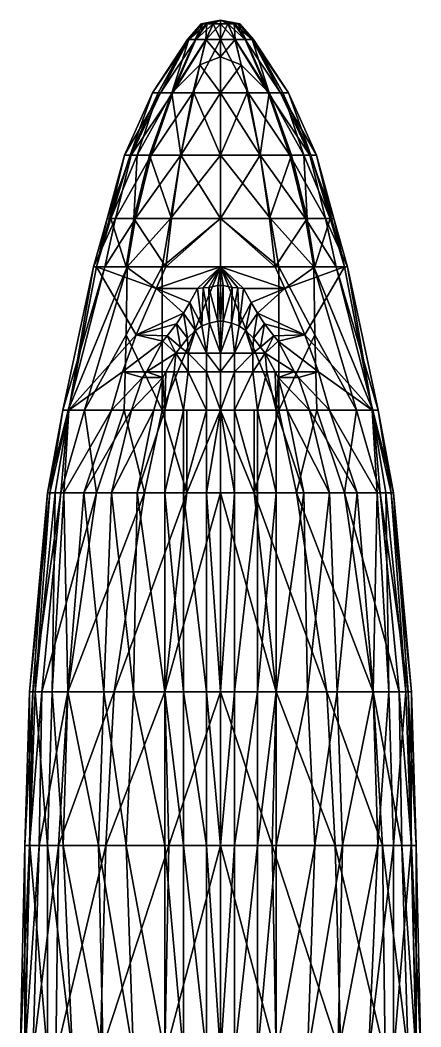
# Model space of a CAD drawing. Header units: metres. Extents: x -98 to 98, y -139 to 92.
# Drawn here: x -10.8 to 10.8, y 37.6 to 92 of the extents above; entities that cross this region are included whole.
import ezdxf

# ---------------------------------------------------------------- set-up
doc = ezdxf.new("R2010")
doc.units = ezdxf.units.M

msp = doc.modelspace()

# ---------------------------------------------------------------- linework, layer by layer
for points in [[(-0.963, 91.8, -0.399), (-1.042, 91.8, 0), (0, 92, 0)], [(-1.042, 91.8, 0), (-0.963, 91.8, 0.399), (0, 92, 0)], [(-0.737, 91.8, -0.737), (-0.963, 91.8, -0.399), (0, 92, 0)], [(-0.963, 91.8, 0.399), (-0.737, 91.8, 0.737), (0, 92, 0)], [(-0.399, 91.8, -0.963), (-0.737, 91.8, -0.737), (0, 92, 0)], [(-0.737, 91.8, 0.737), (-0.399, 91.8, 0.963), (0, 92, 0)], [(0, 91.8, -1.042), (-0.399, 91.8, -0.963), (0, 92, 0)], [(-0.399, 91.8, 0.963), (0, 91.8, 1.042), (0, 92, 0)], [(0, 91.8, 1.042), (0.399, 91.8, 0.963), (0, 92, 0)], [(0.399, 91.8, 0.963), (0.737, 91.8, 0.737), (0, 92, 0)], [(0.737, 91.8, 0.737), (0.963, 91.8, 0.399), (0, 92, 0)], [(0.963, 91.8, 0.399), (1.042, 91.8, 0), (0, 92, 0)], [(1.042, 91.8, 0), (0.963, 91.8, -0.399), (0, 92, 0)], [(0.963, 91.8, -0.399), (0.737, 91.8, -0.737), (0, 92, 0)], [(0.737, 91.8, -0.737), (0.399, 91.8, -0.963), (0, 92, 0)], [(0.399, 91.8, -0.963), (0, 91.8, -1.042), (0, 92, 0)], [(-1.71, 90.96, -0.7), (-1.79, 90.96, 0), (-0.963, 91.8, -0.399)], [(-1.79, 90.96, 0), (-1.042, 91.8, 0), (-0.963, 91.8, -0.399)], [(-1.79, 90.96, 0), (-1.71, 90.96, 0.7), (-1.042, 91.8, 0)], [(-1.34, 90.96, -1.34), (-1.71, 90.96, -0.7), (-0.737, 91.8, -0.737)], [(-1.71, 90.96, -0.7), (-0.963, 91.8, -0.399), (-0.737, 91.8, -0.737)], [(-1.71, 90.96, 0.7), (-0.963, 91.8, 0.399), (-1.042, 91.8, 0)], [(-1.71, 90.96, 0.7), (-1.364, 90.96, 1.35), (-0.963, 91.8, 0.399)], [(-1.364, 90.96, 1.35), (-0.737, 91.8, 0.737), (-0.963, 91.8, 0.399)], [(-1.364, 90.96, 1.35), (-0.8, 90.96, 1.89), (-0.737, 91.8, 0.737)], [(-0.774, 90.96, -1.84), (-1.34, 90.96, -1.34), (-0.399, 91.8, -0.963)], [(-1.34, 90.96, -1.34), (-0.737, 91.8, -0.737), (-0.399, 91.8, -0.963)], [(-0.8, 90.96, 1.89), (-0.399, 91.8, 0.963), (-0.737, 91.8, 0.737)], [(-0.8, 90.96, 1.89), (0, 90.96, 2.083), (-0.399, 91.8, 0.963)], [(0, 90.96, -2.083), (-0.774, 90.96, -1.84), (0, 91.8, -1.042)], [(-0.774, 90.96, -1.84), (-0.399, 91.8, -0.963), (0, 91.8, -1.042)], [(0, 90.96, 2.083), (0, 91.8, 1.042), (-0.399, 91.8, 0.963)], [(0, 91.8, 1.042), (0, 90.96, 2.083), (0.399, 91.8, 0.963)], [(0, 90.96, 2.083), (0.8, 90.96, 1.89), (0.399, 91.8, 0.963)], [(0.399, 91.8, -0.963), (0.774, 90.96, -1.84), (0, 91.8, -1.042)], [(0.774, 90.96, -1.84), (0, 90.96, -2.083), (0, 91.8, -1.042)], [(0.399, 91.8, 0.963), (0.8, 90.96, 1.89), (0.737, 91.8, 0.737)], [(0.737, 91.8, -0.737), (1.34, 90.96, -1.34), (0.399, 91.8, -0.963)], [(1.34, 90.96, -1.34), (0.774, 90.96, -1.84), (0.399, 91.8, -0.963)], [(0.8, 90.96, 1.89), (1.364, 90.96, 1.35), (0.737, 91.8, 0.737)], [(0.737, 91.8, 0.737), (1.364, 90.96, 1.35), (0.963, 91.8, 0.399)], [(0.963, 91.8, -0.399), (1.71, 90.96, -0.7), (0.737, 91.8, -0.737)], [(1.71, 90.96, -0.7), (1.34, 90.96, -1.34), (0.737, 91.8, -0.737)], [(1.364, 90.96, 1.35), (1.71, 90.96, 0.7), (0.963, 91.8, 0.399)], [(0.963, 91.8, 0.399), (1.71, 90.96, 0.7), (1.042, 91.8, 0)], [(1.042, 91.8, 0), (1.79, 90.96, 0), (0.963, 91.8, -0.399)], [(1.79, 90.96, 0), (1.71, 90.96, -0.7), (0.963, 91.8, -0.399)], [(1.71, 90.96, 0.7), (1.79, 90.96, 0), (1.042, 91.8, 0)], [(-3.67, 88.08, 0), (-3.37, 88.08, 1.37), (-1.79, 90.96, 0)], [(-3.25, 88.08, -1.37), (-3.67, 88.08, 0), (-1.71, 90.96, -0.7)], [(-3.67, 88.08, 0), (-1.79, 90.96, 0), (-1.71, 90.96, -0.7)], [(-3.37, 88.08, 1.37), (-1.71, 90.96, 0.7), (-1.79, 90.96, 0)], [(-3.37, 88.08, 1.37), (-2.63, 88.08, 2.63), (-1.71, 90.96, 0.7)], [(-2.57, 88.08, -2.6), (-3.25, 88.08, -1.37), (-1.34, 90.96, -1.34)], [(-3.25, 88.08, -1.37), (-1.71, 90.96, -0.7), (-1.34, 90.96, -1.34)], [(-2.63, 88.08, 2.63), (-1.364, 90.96, 1.35), (-1.71, 90.96, 0.7)], [(-2.63, 88.08, 2.63), (-0.8, 90.96, 1.89), (-1.364, 90.96, 1.35)], [(-2.63, 88.08, 2.63), (-1.108, 89.593, 2.63), (-0.8, 90.96, 1.89)], [(-1.5, 88.08, -3.6), (-2.57, 88.08, -2.6), (-0.774, 90.96, -1.84)], [(-2.57, 88.08, -2.6), (-1.34, 90.96, -1.34), (-0.774, 90.96, -1.84)], [(0, 88.08, -4), (-1.5, 88.08, -3.6), (0, 90.96, -2.083)], [(-1.5, 88.08, -3.6), (-0.774, 90.96, -1.84), (0, 90.96, -2.083)], [(-1.108, 89.593, 2.63), (0, 90.015, 2.63), (-0.8, 90.96, 1.89)], [(0, 90.015, 2.63), (0, 90.96, 2.083), (-0.8, 90.96, 1.89)], [(0, 90.96, 2.083), (0, 90.015, 2.63), (0.8, 90.96, 1.89)], [(0, 90.015, 2.63), (1.108, 89.593, 2.63), (0.8, 90.96, 1.89)], [(0.774, 90.96, -1.84), (1.5, 88.08, -3.6), (0, 90.96, -2.083)], [(1.5, 88.08, -3.6), (0, 88.08, -4), (0, 90.96, -2.083)], [(1.34, 90.96, -1.34), (2.57, 88.08, -2.6), (0.774, 90.96, -1.84)], [(2.57, 88.08, -2.6), (1.5, 88.08, -3.6), (0.774, 90.96, -1.84)], [(1.108, 89.593, 2.63), (2.63, 88.08, 2.63), (0.8, 90.96, 1.89)], [(0.8, 90.96, 1.89), (2.63, 88.08, 2.63), (1.364, 90.96, 1.35)], [(1.71, 90.96, -0.7), (3.25, 88.08, -1.37), (1.34, 90.96, -1.34)], [(3.25, 88.08, -1.37), (2.57, 88.08, -2.6), (1.34, 90.96, -1.34)], [(1.364, 90.96, 1.35), (2.63, 88.08, 2.63), (1.71, 90.96, 0.7)], [(2.63, 88.08, 2.63), (3.37, 88.08, 1.37), (1.71, 90.96, 0.7)], [(1.71, 90.96, 0.7), (3.37, 88.08, 1.37), (1.79, 90.96, 0)], [(1.79, 90.96, 0), (3.67, 88.08, 0), (1.71, 90.96, -0.7)], [(3.67, 88.08, 0), (3.25, 88.08, -1.37), (1.71, 90.96, -0.7)], [(3.37, 88.08, 1.37), (3.67, 88.08, 0), (1.79, 90.96, 0)], [(0, 88.08, 3.75), (0, 90.015, 2.63), (-1.108, 89.593, 2.63)], [(0, 90.015, 2.63), (0, 88.08, 3.75), (1.108, 89.593, 2.63)], [(-1.45, 88.08, 3.45), (-1.108, 89.593, 2.63), (-2.63, 88.08, 2.63)], [(-1.45, 88.08, 3.45), (0, 88.08, 3.75), (-1.108, 89.593, 2.63)], [(0, 88.08, 3.75), (1.45, 88.08, 3.45), (1.108, 89.593, 2.63)], [(1.108, 89.593, 2.63), (1.45, 88.08, 3.45), (2.63, 88.08, 2.63)], [(-5.18, 84.71, 0), (-4.88, 84.71, 2), (-3.67, 88.08, 0)], [(-4.82, 84.71, -2), (-5.18, 84.71, 0), (-3.25, 88.08, -1.37)], [(-5.18, 84.71, 0), (-3.67, 88.08, 0), (-3.25, 88.08, -1.37)], [(-4.88, 84.71, 2), (-3.37, 88.08, 1.37), (-3.67, 88.08, 0)], [(-4.88, 84.71, 2), (-4.51, 84.71, 2.63), (-3.37, 88.08, 1.37)], [(-3.75, 84.71, -3.77), (-4.82, 84.71, -2), (-2.57, 88.08, -2.6)], [(-4.82, 84.71, -2), (-3.25, 88.08, -1.37), (-2.57, 88.08, -2.6)], [(-4.51, 84.71, 2.63), (-2.63, 88.08, 2.63), (-3.37, 88.08, 1.37)], [(-4.51, 84.71, 2.63), (-3.84, 84.71, 3.84), (-2.63, 88.08, 2.63)], [(-3.84, 84.71, 3.84), (-2.14, 84.71, 5.125), (-2.63, 88.08, 2.63)], [(-2.15, 84.71, -5.15), (-3.75, 84.71, -3.77), (-1.5, 88.08, -3.6)], [(-3.75, 84.71, -3.77), (-2.57, 88.08, -2.6), (-1.5, 88.08, -3.6)], [(-2.14, 84.71, 5.125), (-1.45, 88.08, 3.45), (-2.63, 88.08, 2.63)], [(0, 84.71, -5.6), (-2.15, 84.71, -5.15), (0, 88.08, -4)], [(-2.15, 84.71, -5.15), (-1.5, 88.08, -3.6), (0, 88.08, -4)], [(-2.14, 84.71, 5.125), (0, 84.71, 5.67), (-1.45, 88.08, 3.45)], [(0, 84.71, 5.67), (0, 88.08, 3.75), (-1.45, 88.08, 3.45)], [(0, 88.08, 3.75), (0, 84.71, 5.67), (1.45, 88.08, 3.45)], [(0, 84.71, 5.67), (2.14, 84.71, 5.125), (1.45, 88.08, 3.45)], [(1.5, 88.08, -3.6), (2.15, 84.71, -5.15), (0, 88.08, -4)], [(2.15, 84.71, -5.15), (0, 84.71, -5.6), (0, 88.08, -4)], [(1.45, 88.08, 3.45), (2.14, 84.71, 5.125), (2.63, 88.08, 2.63)], [(2.57, 88.08, -2.6), (3.75, 84.71, -3.77), (1.5, 88.08, -3.6)], [(3.75, 84.71, -3.77), (2.15, 84.71, -5.15), (1.5, 88.08, -3.6)], [(2.14, 84.71, 5.125), (3.84, 84.71, 3.84), (2.63, 88.08, 2.63)], [(3.25, 88.08, -1.37), (4.82, 84.71, -2), (2.57, 88.08, -2.6)], [(4.82, 84.71, -2), (3.75, 84.71, -3.77), (2.57, 88.08, -2.6)], [(2.63, 88.08, 2.63), (4.51, 84.71, 2.63), (3.37, 88.08, 1.37)], [(3.84, 84.71, 3.84), (4.51, 84.71, 2.63), (2.63, 88.08, 2.63)], [(3.67, 88.08, 0), (5.18, 84.71, 0), (3.25, 88.08, -1.37)], [(5.18, 84.71, 0), (4.82, 84.71, -2), (3.25, 88.08, -1.37)], [(4.51, 84.71, 2.63), (4.88, 84.71, 2), (3.37, 88.08, 1.37)], [(3.37, 88.08, 1.37), (4.88, 84.71, 2), (3.67, 88.08, 0)], [(4.88, 84.71, 2), (5.18, 84.71, 0), (3.67, 88.08, 0)], [(-6.13, 81.28, 0), (-6, 81.28, 2.5), (-5.18, 84.71, 0)], [(-5.68, 81.28, -2.375), (-6.13, 81.28, 0), (-4.82, 84.71, -2)], [(-6.13, 81.28, 0), (-5.18, 84.71, 0), (-4.82, 84.71, -2)], [(-6, 81.28, 2.5), (-4.88, 84.71, 2), (-5.18, 84.71, 0)], [(-6, 81.28, 2.5), (-5.93, 81.28, 2.63), (-4.88, 84.71, 2)], [(-5.93, 81.28, 2.63), (-4.51, 84.71, 2.63), (-4.88, 84.71, 2)], [(-5.93, 81.28, 2.63), (-4.69, 81.28, 4.69), (-4.51, 84.71, 2.63)], [(-4.6, 81.28, -4.6), (-5.68, 81.28, -2.375), (-3.75, 84.71, -3.77)], [(-5.68, 81.28, -2.375), (-4.82, 84.71, -2), (-3.75, 84.71, -3.77)], [(-4.69, 81.28, 4.69), (-3.84, 84.71, 3.84), (-4.51, 84.71, 2.63)], [(-4.69, 81.28, 4.69), (-2.64, 81.28, 6.32), (-3.84, 84.71, 3.84)], [(-2.7, 81.28, -6.5), (-4.6, 81.28, -4.6), (-2.15, 84.71, -5.15)], [(-4.6, 81.28, -4.6), (-3.75, 84.71, -3.77), (-2.15, 84.71, -5.15)], [(-2.64, 81.28, 6.32), (-2.14, 84.71, 5.125), (-3.84, 84.71, 3.84)], [(0, 81.28, -6.92), (-2.7, 81.28, -6.5), (0, 84.71, -5.6)], [(-2.7, 81.28, -6.5), (-2.15, 84.71, -5.15), (0, 84.71, -5.6)], [(-2.64, 81.28, 6.32), (0, 81.28, 7.1), (-2.14, 84.71, 5.125)], [(0, 81.28, 7.1), (0, 84.71, 5.67), (-2.14, 84.71, 5.125)], [(0, 84.71, 5.67), (0, 81.28, 7.1), (2.14, 84.71, 5.125)], [(0, 81.28, 7.1), (2.64, 81.28, 6.32), (2.14, 84.71, 5.125)], [(2.15, 84.71, -5.15), (2.7, 81.28, -6.5), (0, 84.71, -5.6)], [(2.7, 81.28, -6.5), (0, 81.28, -6.92), (0, 84.71, -5.6)], [(2.14, 84.71, 5.125), (2.64, 81.28, 6.32), (3.84, 84.71, 3.84)], [(3.75, 84.71, -3.77), (4.6, 81.28, -4.6), (2.15, 84.71, -5.15)], [(4.6, 81.28, -4.6), (2.7, 81.28, -6.5), (2.15, 84.71, -5.15)], [(2.64, 81.28, 6.32), (4.69, 81.28, 4.69), (3.84, 84.71, 3.84)], [(4.82, 84.71, -2), (5.68, 81.28, -2.375), (3.75, 84.71, -3.77)], [(5.68, 81.28, -2.375), (4.6, 81.28, -4.6), (3.75, 84.71, -3.77)], [(3.84, 84.71, 3.84), (4.69, 81.28, 4.69), (4.51, 84.71, 2.63)], [(4.51, 84.71, 2.63), (5.93, 81.28, 2.63), (4.88, 84.71, 2)], [(4.69, 81.28, 4.69), (5.93, 81.28, 2.63), (4.51, 84.71, 2.63)], [(5.18, 84.71, 0), (6.13, 81.28, 0), (4.82, 84.71, -2)], [(6.13, 81.28, 0), (5.68, 81.28, -2.375), (4.82, 84.71, -2)], [(5.93, 81.28, 2.63), (6, 81.28, 2.5), (4.88, 84.71, 2)], [(4.88, 84.71, 2), (6, 81.28, 2.5), (5.18, 84.71, 0)], [(6, 81.28, 2.5), (6.13, 81.28, 0), (5.18, 84.71, 0)], [(-6.87, 78.67, 0), (-6.703, 78.67, 2.63), (-6.13, 81.28, 0)], [(-6.25, 78.67, -2.6), (-6.87, 78.67, 0), (-5.68, 81.28, -2.375)], [(-6.87, 78.67, 0), (-6.13, 81.28, 0), (-5.68, 81.28, -2.375)], [(-6.703, 78.67, 2.63), (-6, 81.28, 2.5), (-6.13, 81.28, 0)], [(-6.703, 78.67, 2.63), (-5.93, 81.28, 2.63), (-6, 81.28, 2.5)], [(-6.703, 78.67, 2.63), (-6.7, 78.67, 2.67), (-5.93, 81.28, 2.63)], [(-6.7, 78.67, 2.67), (-5.1, 78.67, 5.1), (-5.93, 81.28, 2.63)], [(-5.05, 78.67, -5.05), (-6.25, 78.67, -2.6), (-4.6, 81.28, -4.6)], [(-6.25, 78.67, -2.6), (-5.68, 81.28, -2.375), (-4.6, 81.28, -4.6)], [(-5.1, 78.67, 5.1), (-4.69, 81.28, 4.69), (-5.93, 81.28, 2.63)], [(-5.1, 78.67, 5.1), (-2.95, 78.67, 7.1), (-4.69, 81.28, 4.69)], [(-3.16, 78.67, -7.2), (-5.05, 78.67, -5.05), (-2.7, 81.28, -6.5)], [(-5.05, 78.67, -5.05), (-4.6, 81.28, -4.6), (-2.7, 81.28, -6.5)], [(-2.95, 78.67, 7.1), (-2.64, 81.28, 6.32), (-4.69, 81.28, 4.69)], [(0, 78.67, -7.833), (-3.16, 78.67, -7.2), (0, 81.28, -6.92)], [(-3.16, 78.67, -7.2), (-2.7, 81.28, -6.5), (0, 81.28, -6.92)], [(0, 78.67, 8.167), (0, 81.28, 7.1), (-2.95, 78.67, 7.1)], [(-2.95, 78.67, 7.1), (0, 81.28, 7.1), (-2.64, 81.28, 6.32)], [(0, 81.28, 7.1), (2.95, 78.67, 7.1), (2.64, 81.28, 6.32)], [(0, 81.28, 7.1), (0, 78.67, 8.167), (2.95, 78.67, 7.1)], [(2.7, 81.28, -6.5), (3.16, 78.67, -7.2), (0, 81.28, -6.92)], [(3.16, 78.67, -7.2), (0, 78.67, -7.833), (0, 81.28, -6.92)], [(2.64, 81.28, 6.32), (2.95, 78.67, 7.1), (4.69, 81.28, 4.69)], [(4.6, 81.28, -4.6), (5.05, 78.67, -5.05), (2.7, 81.28, -6.5)], [(5.05, 78.67, -5.05), (3.16, 78.67, -7.2), (2.7, 81.28, -6.5)], [(2.95, 78.67, 7.1), (5.1, 78.67, 5.1), (4.69, 81.28, 4.69)], [(5.68, 81.28, -2.375), (6.25, 78.67, -2.6), (4.6, 81.28, -4.6)], [(6.25, 78.67, -2.6), (5.05, 78.67, -5.05), (4.6, 81.28, -4.6)], [(4.69, 81.28, 4.69), (5.1, 78.67, 5.1), (5.93, 81.28, 2.63)], [(5.1, 78.67, 5.1), (6.7, 78.67, 2.67), (5.93, 81.28, 2.63)], [(6.13, 81.28, 0), (6.87, 78.67, 0), (5.68, 81.28, -2.375)], [(6.87, 78.67, 0), (6.25, 78.67, -2.6), (5.68, 81.28, -2.375)], [(5.93, 81.28, 2.63), (6.703, 78.67, 2.63), (6, 81.28, 2.5)], [(6.7, 78.67, 2.67), (6.703, 78.67, 2.63), (5.93, 81.28, 2.63)], [(6, 81.28, 2.5), (6.703, 78.67, 2.63), (6.13, 81.28, 0)], [(6.703, 78.67, 2.63), (6.87, 78.67, 0), (6.13, 81.28, 0)], [(-8.53, 70.93, 0), (-8.2, 70.93, 2.63), (-6.87, 78.67, 0)], [(-6.25, 78.67, -2.6), (-8.53, 70.93, 0), (-6.87, 78.67, 0)], [(-8.23, 70.93, -2.6), (-8.53, 70.93, 0), (-6.25, 78.67, -2.6)], [(-5.05, 78.67, -5.05), (-8.23, 70.93, -2.6), (-6.25, 78.67, -2.6)], [(-7.35, 70.93, -5.1), (-8.23, 70.93, -2.6), (-5.05, 78.67, -5.05)], [(-8.2, 70.93, 2.63), (-6.703, 78.67, 2.63), (-6.87, 78.67, 0)], [(-4.56, 75, 7.1), (-6.7, 78.67, 2.67), (-8.2, 70.93, 2.63)], [(-8.2, 70.93, 2.63), (-6.7, 78.67, 2.67), (-6.703, 78.67, 2.63)], [(-5.1, 75, -6), (-7.35, 70.93, -5.1), (-5.05, 78.67, -5.05)], [(-4.56, 75, 7.1), (-3.48, 77.5, 7.1), (-6.7, 78.67, 2.67)], [(-3.48, 77.5, 7.1), (-5.1, 78.67, 5.1), (-6.7, 78.67, 2.67)], [(-3.48, 77.5, 7.1), (-2.95, 78.67, 7.1), (-5.1, 78.67, 5.1)], [(-3.16, 78.67, -7.2), (-5.1, 75, -6), (-5.05, 78.67, -5.05)], [(-3.16, 78.67, -7.2), (-3.16, 70.93, -8.95), (-5.1, 75, -6)], [(-1.25, 77.5, 8.63), (0, 78.67, 8.167), (-3.48, 77.5, 7.1)], [(0, 78.67, 8.167), (-2.95, 78.67, 7.1), (-3.48, 77.5, 7.1)], [(0, 78.67, -7.833), (-3.16, 70.93, -8.95), (-3.16, 78.67, -7.2)], [(0, 70.93, -9.583), (-3.16, 70.93, -8.95), (0, 78.67, -7.833)], [(-1.25, 77.5, 8.63), (-0.94, 77.53, 8.775), (0, 78.67, 8.167)], [(-0.94, 77.53, 8.775), (-0.63, 77.56, 8.78), (0, 78.67, 8.167)], [(-0.63, 77.56, 8.78), (-0.15, 77.67, 8.95), (0, 78.67, 8.167)], [(-0.15, 77.67, 8.95), (0, 77.67, 8.95), (0, 78.67, 8.167)], [(0, 77.67, 8.95), (0.15, 77.67, 8.95), (0, 78.67, 8.167)], [(0.15, 77.67, 8.95), (0.63, 77.56, 8.78), (0, 78.67, 8.167)], [(0.63, 77.56, 8.78), (0.94, 77.53, 8.775), (0, 78.67, 8.167)], [(0.94, 77.53, 8.775), (1.25, 77.5, 8.63), (0, 78.67, 8.167)], [(2.95, 78.67, 7.1), (0, 78.67, 8.167), (3.48, 77.5, 7.1)], [(0, 78.67, 8.167), (1.25, 77.5, 8.63), (3.48, 77.5, 7.1)], [(3.16, 70.93, -8.95), (0, 70.93, -9.583), (0, 78.67, -7.833)], [(3.16, 70.93, -8.95), (0, 78.67, -7.833), (3.16, 78.67, -7.2)], [(2.95, 78.67, 7.1), (3.48, 77.5, 7.1), (5.1, 78.67, 5.1)], [(3.16, 70.93, -8.95), (3.16, 78.67, -7.2), (5.1, 75, -6)], [(5.1, 75, -6), (3.16, 78.67, -7.2), (5.05, 78.67, -5.05)], [(5.1, 78.67, 5.1), (3.48, 77.5, 7.1), (6.7, 78.67, 2.67)], [(3.48, 77.5, 7.1), (4.56, 75, 7.1), (6.7, 78.67, 2.67)], [(6.7, 78.67, 2.67), (4.56, 75, 7.1), (8.2, 70.93, 2.63)], [(7.35, 70.93, -5.1), (5.1, 75, -6), (5.05, 78.67, -5.05)], [(8.23, 70.93, -2.6), (7.35, 70.93, -5.1), (5.05, 78.67, -5.05)], [(8.23, 70.93, -2.6), (5.05, 78.67, -5.05), (6.25, 78.67, -2.6)], [(8.53, 70.93, 0), (8.23, 70.93, -2.6), (6.25, 78.67, -2.6)], [(8.53, 70.93, 0), (6.25, 78.67, -2.6), (6.87, 78.67, 0)], [(6.7, 78.67, 2.67), (8.2, 70.93, 2.63), (6.703, 78.67, 2.63)], [(6.703, 78.67, 2.63), (8.2, 70.93, 2.63), (6.87, 78.67, 0)], [(8.2, 70.93, 2.63), (8.53, 70.93, 0), (6.87, 78.67, 0)], [(-2, 76.175, 9.137), (-3.48, 77.5, 7.1), (-4.56, 75, 7.1)], [(-2, 76.175, 9.137), (-1.65, 76.75, 8.95), (-3.48, 77.5, 7.1)], [(-1.65, 76.75, 8.95), (-1.25, 77.5, 8.63), (-3.48, 77.5, 7.1)], [(-1.65, 76.75, 8.95), (-1, 75.49, 10.683), (-1.25, 77.5, 8.63)], [(-1.25, 77.5, 8.63), (-1, 75.49, 10.683), (-0.94, 77.53, 8.775)], [(-1, 75.49, 10.683), (-0.6, 75.635, 10.683), (-0.94, 77.53, 8.775)], [(-0.94, 77.53, 8.775), (-0.6, 75.635, 10.683), (-0.63, 77.56, 8.78)], [(-0.15, 75.738, 10.683), (-0.15, 77.67, 8.95), (-0.63, 77.56, 8.78)], [(-0.6, 75.635, 10.683), (-0.15, 75.738, 10.683), (-0.63, 77.56, 8.78)], [(0, 75.738, 10.683), (0, 77.67, 8.95), (-0.15, 77.67, 8.95)], [(-0.15, 75.738, 10.683), (0, 75.738, 10.683), (-0.15, 77.67, 8.95)], [(0, 75.738, 10.683), (0.15, 75.738, 10.683), (0.15, 77.67, 8.95)], [(0, 77.67, 8.95), (0, 75.738, 10.683), (0.15, 77.67, 8.95)], [(0.15, 77.67, 8.95), (0.15, 75.738, 10.683), (0.63, 77.56, 8.78)], [(0.15, 75.738, 10.683), (0.6, 75.635, 10.683), (0.63, 77.56, 8.78)], [(0.6, 75.635, 10.683), (0.94, 77.53, 8.775), (0.63, 77.56, 8.78)], [(0.6, 75.635, 10.683), (1, 75.49, 10.683), (0.94, 77.53, 8.775)], [(1, 75.49, 10.683), (1.25, 77.5, 8.63), (0.94, 77.53, 8.775)], [(1, 75.49, 10.683), (1.65, 76.75, 8.95), (1.25, 77.5, 8.63)], [(1.25, 77.5, 8.63), (1.65, 76.75, 8.95), (3.48, 77.5, 7.1)], [(1.65, 76.75, 8.95), (2, 76.175, 9.137), (3.48, 77.5, 7.1)], [(3.48, 77.5, 7.1), (2, 76.175, 9.137), (4.56, 75, 7.1)], [(-2, 76.175, 9.137), (-1.354, 75.225, 10.683), (-1.65, 76.75, 8.95)], [(-1.354, 75.225, 10.683), (-1, 75.49, 10.683), (-1.65, 76.75, 8.95)], [(1, 75.49, 10.683), (1.354, 75.225, 10.683), (1.65, 76.75, 8.95)], [(1.354, 75.225, 10.683), (2, 76.175, 9.137), (1.65, 76.75, 8.95)], [(-2.38, 75.6, 9.235), (-2, 76.175, 9.137), (-4.56, 75, 7.1)], [(-2.38, 75.6, 9.235), (-1.777, 74.82, 10.683), (-2, 76.175, 9.137)], [(-1.777, 74.82, 10.683), (-1.354, 75.225, 10.683), (-2, 76.175, 9.137)], [(1.354, 75.225, 10.683), (1.777, 74.82, 10.683), (2, 76.175, 9.137)], [(1.777, 74.82, 10.683), (2.38, 75.6, 9.235), (2, 76.175, 9.137)], [(2, 76.175, 9.137), (2.38, 75.6, 9.235), (4.56, 75, 7.1)], [(-2.875, 74.95, 9.29), (-2.38, 75.6, 9.235), (-4.56, 75, 7.1)], [(-2.875, 74.95, 9.29), (-2.167, 74.33, 10.683), (-2.38, 75.6, 9.235)], [(-2.167, 74.33, 10.683), (-1.777, 74.82, 10.683), (-2.38, 75.6, 9.235)], [(-1, 75.49, 10.683), (-0.75, 74, 11.7), (-0.6, 75.635, 10.683)], [(-0.75, 74, 11.7), (0, 74, 11.81), (-0.6, 75.635, 10.683)], [(-0.6, 75.635, 10.683), (0, 74, 11.81), (-0.15, 75.738, 10.683)], [(-0.15, 75.738, 10.683), (0, 74, 11.81), (0, 75.738, 10.683)], [(0, 74, 11.81), (0.6, 75.635, 10.683), (0.15, 75.738, 10.683)], [(0, 74, 11.81), (0.15, 75.738, 10.683), (0, 75.738, 10.683)], [(0, 74, 11.81), (0.75, 74, 11.7), (0.6, 75.635, 10.683)], [(0.75, 74, 11.7), (1, 75.49, 10.683), (0.6, 75.635, 10.683)], [(1.777, 74.82, 10.683), (2.167, 74.33, 10.683), (2.38, 75.6, 9.235)], [(2.167, 74.33, 10.683), (2.875, 74.95, 9.29), (2.38, 75.6, 9.235)], [(2.38, 75.6, 9.235), (2.875, 74.95, 9.29), (4.56, 75, 7.1)], [(-1.777, 74.82, 10.683), (-1.75, 74, 11.3), (-1.354, 75.225, 10.683)], [(-1.75, 74, 11.3), (-0.75, 74, 11.7), (-1.354, 75.225, 10.683)], [(-1.354, 75.225, 10.683), (-0.75, 74, 11.7), (-1, 75.49, 10.683)], [(0.75, 74, 11.7), (1.354, 75.225, 10.683), (1, 75.49, 10.683)], [(0.75, 74, 11.7), (1.75, 74, 11.3), (1.354, 75.225, 10.683)], [(1.75, 74, 11.3), (1.777, 74.82, 10.683), (1.354, 75.225, 10.683)], [(-5.3, 73, 7.1), (-4.56, 75, 7.1), (-8.2, 70.93, 2.63)], [(-5.2, 70.93, -7.17), (-7.35, 70.93, -5.1), (-5.1, 75, -6)], [(-4.56, 75, 7.1), (-5.3, 73, 7.1), (-3.116, 74.66, 9.25)], [(-3.116, 74.66, 9.25), (-5.3, 73, 7.1), (-4, 73, 8.9)], [(-3.16, 70.93, -8.95), (-5.2, 70.93, -7.17), (-5.1, 75, -6)], [(-2.875, 74.95, 9.29), (-4.56, 75, 7.1), (-3.116, 74.66, 9.25)], [(-4, 73, 8.9), (-2.417, 74, 10.683), (-3.116, 74.66, 9.25)], [(-3.116, 74.66, 9.25), (-2.417, 74, 10.683), (-2.875, 74.95, 9.29)], [(-2.417, 74, 10.683), (-2.167, 74.33, 10.683), (-2.875, 74.95, 9.29)], [(-2.167, 74.33, 10.683), (-1.75, 74, 11.3), (-1.777, 74.82, 10.683)], [(1.75, 74, 11.3), (2.167, 74.33, 10.683), (1.777, 74.82, 10.683)], [(2.167, 74.33, 10.683), (2.417, 74, 10.683), (2.875, 74.95, 9.29)], [(2.417, 74, 10.683), (3.116, 74.66, 9.25), (2.875, 74.95, 9.29)], [(2.417, 74, 10.683), (4, 73, 8.9), (3.116, 74.66, 9.25)], [(4.56, 75, 7.1), (2.875, 74.95, 9.29), (3.116, 74.66, 9.25)], [(5.3, 73, 7.1), (4.56, 75, 7.1), (3.116, 74.66, 9.25)], [(5.3, 73, 7.1), (3.116, 74.66, 9.25), (4, 73, 8.9)], [(5.2, 70.93, -7.17), (3.16, 70.93, -8.95), (5.1, 75, -6)], [(4.56, 75, 7.1), (5.3, 73, 7.1), (8.2, 70.93, 2.63)], [(7.35, 70.93, -5.1), (5.2, 70.93, -7.17), (5.1, 75, -6)], [(-2.96, 73, 10.683), (-2.417, 74, 10.683), (-4, 73, 8.9)], [(-2.417, 74, 10.683), (-2.96, 73, 10.683), (-2.5, 73, 11.25)], [(-2.417, 74, 10.683), (-2.5, 73, 11.25), (-1.75, 73, 11.75)], [(-2.417, 74, 10.683), (-1.75, 74, 11.3), (-2.167, 74.33, 10.683)], [(-2.417, 74, 10.683), (-1.75, 73, 11.75), (-1.75, 74, 11.3)], [(-1.75, 74, 11.3), (-0.75, 73, 12.12), (-0.75, 74, 11.7)], [(-1.75, 73, 11.75), (-0.75, 73, 12.12), (-1.75, 74, 11.3)], [(-0.75, 74, 11.7), (0, 73, 12.16), (0, 74, 11.81)], [(-0.75, 73, 12.12), (0, 73, 12.16), (-0.75, 74, 11.7)], [(0, 73, 12.16), (0.75, 73, 12.12), (0.75, 74, 11.7)], [(0, 73, 12.16), (0.75, 74, 11.7), (0, 74, 11.81)], [(0.75, 73, 12.12), (1.75, 73, 11.75), (1.75, 74, 11.3)], [(0.75, 73, 12.12), (1.75, 74, 11.3), (0.75, 74, 11.7)], [(1.75, 74, 11.3), (2.417, 74, 10.683), (2.167, 74.33, 10.683)], [(2.5, 73, 11.25), (2.417, 74, 10.683), (1.75, 73, 11.75)], [(1.75, 73, 11.75), (2.417, 74, 10.683), (1.75, 74, 11.3)], [(2.417, 74, 10.683), (2.96, 73, 10.683), (4, 73, 8.9)], [(2.96, 73, 10.683), (2.417, 74, 10.683), (2.5, 73, 11.25)], [(-5.9, 70.93, 7.1), (-5.3, 73, 7.1), (-8.2, 70.93, 2.63)], [(-5.3, 73, 7.1), (-5.9, 70.93, 7.1), (-4.21, 72.685, 8.78)], [(-4, 73, 8.9), (-5.3, 73, 7.1), (-4.21, 72.685, 8.78)], [(-4.21, 72.685, 8.78), (-3.116, 72.685, 10.683), (-4, 73, 8.9)], [(-3.116, 72.685, 10.683), (-2.96, 73, 10.683), (-4, 73, 8.9)], [(-2.96, 73, 10.683), (-3.116, 72.685, 10.683), (-3, 70.93, 11.45)], [(-2.5, 73, 11.25), (-3, 70.93, 11.45), (-2, 70.93, 12.2)], [(-2.5, 73, 11.25), (-2.96, 73, 10.683), (-3, 70.93, 11.45)], [(-1.75, 73, 11.75), (-2.5, 73, 11.25), (-2, 70.93, 12.2)], [(-1.75, 73, 11.75), (-2, 70.93, 12.2), (-0.75, 70.93, 12.58)], [(-0.75, 73, 12.12), (-1.75, 73, 11.75), (-0.75, 70.93, 12.58)], [(-0.75, 73, 12.12), (0, 70.93, 12.62), (0, 73, 12.16)], [(0, 70.93, 12.62), (-0.75, 73, 12.12), (-0.75, 70.93, 12.58)], [(0.75, 73, 12.12), (0, 70.93, 12.62), (0.75, 70.93, 12.58)], [(0, 70.93, 12.62), (0.75, 73, 12.12), (0, 73, 12.16)], [(2, 70.93, 12.2), (1.75, 73, 11.75), (0.75, 70.93, 12.58)], [(1.75, 73, 11.75), (0.75, 73, 12.12), (0.75, 70.93, 12.58)], [(2.5, 73, 11.25), (1.75, 73, 11.75), (2, 70.93, 12.2)], [(3, 70.93, 11.45), (2.5, 73, 11.25), (2, 70.93, 12.2)], [(2.96, 73, 10.683), (2.5, 73, 11.25), (3, 70.93, 11.45)], [(3.116, 72.685, 10.683), (2.96, 73, 10.683), (3, 70.93, 11.45)], [(2.96, 73, 10.683), (3.116, 72.685, 10.683), (4, 73, 8.9)], [(3.116, 72.685, 10.683), (4.21, 72.685, 8.78), (4, 73, 8.9)], [(5.3, 73, 7.1), (4, 73, 8.9), (4.21, 72.685, 8.78)], [(5.9, 70.93, 7.1), (5.3, 73, 7.1), (4.21, 72.685, 8.78)], [(5.3, 73, 7.1), (5.9, 70.93, 7.1), (8.2, 70.93, 2.63)], [(-4.21, 72.685, 8.78), (-5.9, 70.93, 7.1), (-4.808, 70.93, 8.33)], [(-4.808, 70.93, 8.33), (-3.116, 72.685, 10.683), (-4.21, 72.685, 8.78)], [(-3.608, 70.93, 10.683), (-3.116, 72.685, 10.683), (-4.808, 70.93, 8.33)], [(-3.116, 72.685, 10.683), (-3.608, 70.93, 10.683), (-3, 70.93, 11.45)], [(3.608, 70.93, 10.683), (3.116, 72.685, 10.683), (3, 70.93, 11.45)], [(3.116, 72.685, 10.683), (3.608, 70.93, 10.683), (4.808, 70.93, 8.33)], [(3.116, 72.685, 10.683), (4.808, 70.93, 8.33), (4.21, 72.685, 8.78)], [(5.9, 70.93, 7.1), (4.21, 72.685, 8.78), (4.808, 70.93, 8.33)], [(-9.35, 66.46, -2.6), (-9.22, 66.46, 0), (-8.53, 70.93, 0)], [(-8.23, 70.93, -2.6), (-9.35, 66.46, -2.6), (-8.53, 70.93, 0)], [(-8.63, 66.46, -5), (-9.35, 66.46, -2.6), (-8.23, 70.93, -2.6)], [(-9.22, 66.46, 0), (-8.93, 66.46, 2.63), (-8.2, 70.93, 2.63)], [(-8.53, 70.93, 0), (-9.22, 66.46, 0), (-8.2, 70.93, 2.63)], [(-8.93, 66.46, 2.63), (-8.46, 66.46, 4.5), (-8.2, 70.93, 2.63)], [(-7.35, 70.93, -5.1), (-8.63, 66.46, -5), (-8.23, 70.93, -2.6)], [(-6.7, 66.46, -7.5), (-8.63, 66.46, -5), (-7.35, 70.93, -5.1)], [(-8.46, 66.46, 4.5), (-7.38, 66.46, 7.1), (-5.9, 70.93, 7.1)], [(-8.2, 70.93, 2.63), (-8.46, 66.46, 4.5), (-5.9, 70.93, 7.1)], [(-7.38, 66.46, 7.1), (-5.9, 66.46, 10), (-4.808, 70.93, 8.33)], [(-5.9, 70.93, 7.1), (-7.38, 66.46, 7.1), (-4.808, 70.93, 8.33)], [(-5.2, 70.93, -7.17), (-6.7, 66.46, -7.5), (-7.35, 70.93, -5.1)], [(-4.1, 66.46, -9.25), (-6.7, 66.46, -7.5), (-5.2, 70.93, -7.17)], [(-5.9, 66.46, 10), (-4.5, 66.46, 11.6), (-3.608, 70.93, 10.683)], [(-4.808, 70.93, 8.33), (-5.9, 66.46, 10), (-3.608, 70.93, 10.683)], [(-3.16, 70.93, -8.95), (-4.1, 66.46, -9.25), (-5.2, 70.93, -7.17)], [(-4.5, 66.46, 11.6), (-3, 66.46, 12.6), (-3, 70.93, 11.45)], [(-3.608, 70.93, 10.683), (-4.5, 66.46, 11.6), (-3, 70.93, 11.45)], [(-1.825, 66.46, -10.1344), (-4.1, 66.46, -9.25), (-3.16, 70.93, -8.95)], [(-1.825, 70.93, -9.2174), (-1.825, 66.46, -10.1344), (-3.16, 70.93, -8.95)], [(-3, 66.46, 12.6), (-2, 66.46, 12.95), (-2, 70.93, 12.2)], [(-3, 70.93, 11.45), (-3, 66.46, 12.6), (-2, 70.93, 12.2)], [(-2, 66.46, 12.95), (-0.75, 66.46, 13.28), (-0.75, 70.93, 12.58)], [(-2, 70.93, 12.2), (-2, 66.46, 12.95), (-0.75, 70.93, 12.58)], [(0, 70.93, -9.583), (-1.825, 66.46, -10.1344), (-1.825, 70.93, -9.2174)], [(0, 66.46, -10.5), (-1.825, 66.46, -10.1344), (0, 70.93, -9.583)], [(-0.75, 66.46, 13.28), (0, 66.46, 13.33), (0, 70.93, 12.62)], [(-0.75, 70.93, 12.58), (-0.75, 66.46, 13.28), (0, 70.93, 12.62)], [(0.75, 66.46, 13.28), (0.75, 70.93, 12.58), (0, 70.93, 12.62)], [(0, 66.46, 13.33), (0.75, 66.46, 13.28), (0, 70.93, 12.62)], [(1.825, 66.46, -10.1344), (0, 66.46, -10.5), (0, 70.93, -9.583)], [(1.825, 66.46, -10.1344), (0, 70.93, -9.583), (1.825, 70.93, -9.2174)], [(2, 66.46, 12.95), (2, 70.93, 12.2), (0.75, 70.93, 12.58)], [(0.75, 66.46, 13.28), (2, 66.46, 12.95), (0.75, 70.93, 12.58)], [(1.825, 66.46, -10.1344), (1.825, 70.93, -9.2174), (3.16, 70.93, -8.95)], [(4.1, 66.46, -9.25), (1.825, 66.46, -10.1344), (3.16, 70.93, -8.95)], [(3, 66.46, 12.6), (3, 70.93, 11.45), (2, 70.93, 12.2)], [(2, 66.46, 12.95), (3, 66.46, 12.6), (2, 70.93, 12.2)], [(4.5, 66.46, 11.6), (3.608, 70.93, 10.683), (3, 70.93, 11.45)], [(3, 66.46, 12.6), (4.5, 66.46, 11.6), (3, 70.93, 11.45)], [(4.1, 66.46, -9.25), (3.16, 70.93, -8.95), (5.2, 70.93, -7.17)], [(5.9, 66.46, 10), (4.808, 70.93, 8.33), (3.608, 70.93, 10.683)], [(4.5, 66.46, 11.6), (5.9, 66.46, 10), (3.608, 70.93, 10.683)], [(6.7, 66.46, -7.5), (4.1, 66.46, -9.25), (5.2, 70.93, -7.17)], [(7.38, 66.46, 7.1), (5.9, 70.93, 7.1), (4.808, 70.93, 8.33)], [(5.9, 66.46, 10), (7.38, 66.46, 7.1), (4.808, 70.93, 8.33)], [(6.7, 66.46, -7.5), (5.2, 70.93, -7.17), (7.35, 70.93, -5.1)], [(8.46, 66.46, 4.5), (8.2, 70.93, 2.63), (5.9, 70.93, 7.1)], [(7.38, 66.46, 7.1), (8.46, 66.46, 4.5), (5.9, 70.93, 7.1)], [(8.63, 66.46, -5), (6.7, 66.46, -7.5), (7.35, 70.93, -5.1)], [(8.63, 66.46, -5), (7.35, 70.93, -5.1), (8.23, 70.93, -2.6)], [(9.22, 66.46, 0), (8.53, 70.93, 0), (8.2, 70.93, 2.63)], [(8.93, 66.46, 2.63), (9.22, 66.46, 0), (8.2, 70.93, 2.63)], [(8.46, 66.46, 4.5), (8.93, 66.46, 2.63), (8.2, 70.93, 2.63)], [(9.35, 66.46, -2.6), (8.63, 66.46, -5), (8.23, 70.93, -2.6)], [(9.35, 66.46, -2.6), (8.23, 70.93, -2.6), (8.53, 70.93, 0)], [(9.22, 66.46, 0), (9.35, 66.46, -2.6), (8.53, 70.93, 0)], [(-10.33, 55.71, 0), (-10.025, 55.71, 2.63), (-9.22, 66.46, 0)], [(-10.33, 55.71, 0), (-9.22, 66.46, 0), (-9.35, 66.46, -2.6)], [(-10.15, 55.71, -2.6), (-10.33, 55.71, 0), (-9.35, 66.46, -2.6)], [(-10.15, 55.71, -2.6), (-9.35, 66.46, -2.6), (-8.63, 66.46, -5)], [(-9.65, 55.71, -5), (-10.15, 55.71, -2.6), (-8.63, 66.46, -5)], [(-10.025, 55.71, 2.63), (-8.93, 66.46, 2.63), (-9.22, 66.46, 0)], [(-10.025, 55.71, 2.63), (-9.1, 55.71, 5), (-8.93, 66.46, 2.63)], [(-9.65, 55.71, -5), (-8.63, 66.46, -5), (-6.7, 66.46, -7.5)], [(-8.25, 55.71, -7.5), (-9.65, 55.71, -5), (-6.7, 66.46, -7.5)], [(-9.1, 55.71, 5), (-8.25, 55.71, 7.1), (-8.46, 66.46, 4.5)], [(-9.1, 55.71, 5), (-8.46, 66.46, 4.5), (-8.93, 66.46, 2.63)], [(-8.25, 55.71, 7.1), (-7.38, 66.46, 7.1), (-8.46, 66.46, 4.5)], [(-8.25, 55.71, 7.1), (-6.3, 55.71, 10), (-7.38, 66.46, 7.1)], [(-8.25, 55.71, -7.5), (-6.7, 66.46, -7.5), (-4.1, 66.46, -9.25)], [(-5.75, 55.71, -10), (-8.25, 55.71, -7.5), (-4.1, 66.46, -9.25)], [(-6.3, 55.71, 10), (-5.9, 66.46, 10), (-7.38, 66.46, 7.1)], [(-6.3, 55.71, 10), (-4.7, 55.71, 11.85), (-5.9, 66.46, 10)], [(-4.7, 55.71, 11.85), (-4.5, 66.46, 11.6), (-5.9, 66.46, 10)], [(-5.75, 55.71, -10), (-4.1, 66.46, -9.25), (-1.825, 66.46, -10.1344)], [(-3, 55.71, -11.5), (-5.75, 55.71, -10), (-1.825, 66.46, -10.1344)], [(-4.7, 55.71, 11.85), (-3, 55.71, 12.9), (-4.5, 66.46, 11.6)], [(-3, 55.71, 12.9), (-3, 66.46, 12.6), (-4.5, 66.46, 11.6)], [(-2, 55.71, 13.01), (-2, 66.46, 12.95), (-3, 66.46, 12.6)], [(-3, 55.71, 12.9), (-2, 55.71, 13.01), (-3, 66.46, 12.6)], [(-3, 55.71, -11.5), (-1.825, 66.46, -10.1344), (0, 66.46, -10.5)], [(0, 55.71, -11.67), (-3, 55.71, -11.5), (0, 66.46, -10.5)], [(-0.75, 55.71, 13.31), (-0.75, 66.46, 13.28), (-2, 66.46, 12.95)], [(-2, 55.71, 13.01), (-0.75, 55.71, 13.31), (-2, 66.46, 12.95)], [(-0.75, 55.71, 13.31), (0, 55.71, 13.33), (-0.75, 66.46, 13.28)], [(0, 55.71, 13.33), (0, 66.46, 13.33), (-0.75, 66.46, 13.28)], [(3, 55.71, -11.5), (0, 55.71, -11.67), (0, 66.46, -10.5)], [(1.825, 66.46, -10.1344), (3, 55.71, -11.5), (0, 66.46, -10.5)], [(0, 66.46, 13.33), (0, 55.71, 13.33), (0.75, 66.46, 13.28)], [(0, 55.71, 13.33), (0.75, 55.71, 13.31), (0.75, 66.46, 13.28)], [(0.75, 55.71, 13.31), (2, 55.71, 13.01), (2, 66.46, 12.95)], [(0.75, 66.46, 13.28), (0.75, 55.71, 13.31), (2, 66.46, 12.95)], [(5.75, 55.71, -10), (3, 55.71, -11.5), (1.825, 66.46, -10.1344)], [(4.1, 66.46, -9.25), (5.75, 55.71, -10), (1.825, 66.46, -10.1344)], [(2, 55.71, 13.01), (3, 55.71, 12.9), (3, 66.46, 12.6)], [(2, 66.46, 12.95), (2, 55.71, 13.01), (3, 66.46, 12.6)], [(3, 55.71, 12.9), (4.7, 55.71, 11.85), (4.5, 66.46, 11.6)], [(3, 66.46, 12.6), (3, 55.71, 12.9), (4.5, 66.46, 11.6)], [(8.25, 55.71, -7.5), (5.75, 55.71, -10), (4.1, 66.46, -9.25)], [(6.7, 66.46, -7.5), (8.25, 55.71, -7.5), (4.1, 66.46, -9.25)], [(4.5, 66.46, 11.6), (4.7, 55.71, 11.85), (5.9, 66.46, 10)], [(4.7, 55.71, 11.85), (6.3, 55.71, 10), (5.9, 66.46, 10)], [(5.9, 66.46, 10), (6.3, 55.71, 10), (7.38, 66.46, 7.1)], [(6.3, 55.71, 10), (8.25, 55.71, 7.1), (7.38, 66.46, 7.1)], [(9.65, 55.71, -5), (8.25, 55.71, -7.5), (6.7, 66.46, -7.5)], [(8.63, 66.46, -5), (9.65, 55.71, -5), (6.7, 66.46, -7.5)], [(7.38, 66.46, 7.1), (8.25, 55.71, 7.1), (8.46, 66.46, 4.5)], [(8.25, 55.71, 7.1), (9.1, 55.71, 5), (8.46, 66.46, 4.5)], [(8.46, 66.46, 4.5), (9.1, 55.71, 5), (8.93, 66.46, 2.63)], [(10.15, 55.71, -2.6), (9.65, 55.71, -5), (8.63, 66.46, -5)], [(9.35, 66.46, -2.6), (10.15, 55.71, -2.6), (8.63, 66.46, -5)], [(8.93, 66.46, 2.63), (10.025, 55.71, 2.63), (9.22, 66.46, 0)], [(9.1, 55.71, 5), (10.025, 55.71, 2.63), (8.93, 66.46, 2.63)], [(10.025, 55.71, 2.63), (10.33, 55.71, 0), (9.22, 66.46, 0)], [(9.22, 66.46, 0), (10.33, 55.71, 0), (9.35, 66.46, -2.6)], [(10.33, 55.71, 0), (10.15, 55.71, -2.6), (9.35, 66.46, -2.6)], [(-10.58, 47.41, 0), (-10.3, 47.41, 2.63), (-10.33, 55.71, 0)], [(-10.58, 47.41, 0), (-10.33, 55.71, 0), (-10.15, 55.71, -2.6)], [(-10.33, 47.41, -2.6), (-10.58, 47.41, 0), (-10.15, 55.71, -2.6)], [(-10.3, 47.41, 2.63), (-10.025, 55.71, 2.63), (-10.33, 55.71, 0)], [(-10.33, 47.41, -2.6), (-10.15, 55.71, -2.6), (-9.65, 55.71, -5)], [(-9.8, 47.41, -5), (-10.33, 47.41, -2.6), (-9.65, 55.71, -5)], [(-10.3, 47.41, 2.63), (-9.35, 47.41, 5), (-10.025, 55.71, 2.63)], [(-9.35, 47.41, 5), (-9.1, 55.71, 5), (-10.025, 55.71, 2.63)], [(-9.8, 47.41, -5), (-9.65, 55.71, -5), (-8.25, 55.71, -7.5)], [(-8.75, 47.41, -7.5), (-9.8, 47.41, -5), (-8.25, 55.71, -7.5)], [(-9.35, 47.41, 5), (-8.5, 47.41, 7.1), (-9.1, 55.71, 5)], [(-8.5, 47.41, 7.1), (-8.25, 55.71, 7.1), (-9.1, 55.71, 5)], [(-8.75, 47.41, -7.5), (-8.25, 55.71, -7.5), (-5.75, 55.71, -10)], [(-6.2, 47.41, -10.4), (-8.75, 47.41, -7.5), (-5.75, 55.71, -10)], [(-8.5, 47.41, 7.1), (-6.6, 47.41, 10), (-8.25, 55.71, 7.1)], [(-6.6, 47.41, 10), (-6.3, 55.71, 10), (-8.25, 55.71, 7.1)], [(-6.6, 47.41, 10), (-5.1, 47.41, 11.7), (-6.3, 55.71, 10)], [(-5.1, 47.41, 11.7), (-4.7, 55.71, 11.85), (-6.3, 55.71, 10)], [(-6.2, 47.41, -10.4), (-5.75, 55.71, -10), (-3, 55.71, -11.5)], [(-2.8, 47.41, -11.75), (-6.2, 47.41, -10.4), (-3, 55.71, -11.5)], [(-5.1, 47.41, 11.7), (-3, 47.41, 12.537), (-4.7, 55.71, 11.85)], [(-3, 47.41, 12.537), (-3, 55.71, 12.9), (-4.7, 55.71, 11.85)], [(-2, 47.41, 12.887), (-2, 55.71, 13.01), (-3, 55.71, 12.9)], [(-3, 47.41, 12.537), (-2, 47.41, 12.887), (-3, 55.71, 12.9)], [(-2.8, 47.41, -11.75), (-3, 55.71, -11.5), (0, 55.71, -11.67)], [(0, 47.41, -12.083), (-2.8, 47.41, -11.75), (0, 55.71, -11.67)], [(-0.75, 47.41, 13.147), (-0.75, 55.71, 13.31), (-2, 55.71, 13.01)], [(-2, 47.41, 12.887), (-0.75, 47.41, 13.147), (-2, 55.71, 13.01)], [(0, 47.41, 13.167), (0, 55.71, 13.33), (-0.75, 55.71, 13.31)], [(-0.75, 47.41, 13.147), (0, 47.41, 13.167), (-0.75, 55.71, 13.31)], [(2.8, 47.41, -11.75), (0, 47.41, -12.083), (0, 55.71, -11.67)], [(3, 55.71, -11.5), (2.8, 47.41, -11.75), (0, 55.71, -11.67)], [(0, 47.41, 13.167), (0.75, 47.41, 13.147), (0.75, 55.71, 13.31)], [(0, 55.71, 13.33), (0, 47.41, 13.167), (0.75, 55.71, 13.31)], [(0.75, 47.41, 13.147), (2, 47.41, 12.887), (2, 55.71, 13.01)], [(0.75, 55.71, 13.31), (0.75, 47.41, 13.147), (2, 55.71, 13.01)], [(2, 47.41, 12.887), (3, 47.41, 12.537), (3, 55.71, 12.9)], [(2, 55.71, 13.01), (2, 47.41, 12.887), (3, 55.71, 12.9)], [(6.2, 47.41, -10.4), (2.8, 47.41, -11.75), (3, 55.71, -11.5)], [(5.75, 55.71, -10), (6.2, 47.41, -10.4), (3, 55.71, -11.5)], [(3, 47.41, 12.537), (5.1, 47.41, 11.7), (4.7, 55.71, 11.85)], [(3, 55.71, 12.9), (3, 47.41, 12.537), (4.7, 55.71, 11.85)], [(4.7, 55.71, 11.85), (5.1, 47.41, 11.7), (6.3, 55.71, 10)], [(5.1, 47.41, 11.7), (6.6, 47.41, 10), (6.3, 55.71, 10)], [(8.75, 47.41, -7.5), (6.2, 47.41, -10.4), (5.75, 55.71, -10)], [(8.25, 55.71, -7.5), (8.75, 47.41, -7.5), (5.75, 55.71, -10)], [(6.3, 55.71, 10), (6.6, 47.41, 10), (8.25, 55.71, 7.1)], [(6.6, 47.41, 10), (8.5, 47.41, 7.1), (8.25, 55.71, 7.1)], [(9.8, 47.41, -5), (8.75, 47.41, -7.5), (8.25, 55.71, -7.5)], [(9.65, 55.71, -5), (9.8, 47.41, -5), (8.25, 55.71, -7.5)], [(8.25, 55.71, 7.1), (8.5, 47.41, 7.1), (9.1, 55.71, 5)], [(8.5, 47.41, 7.1), (9.35, 47.41, 5), (9.1, 55.71, 5)], [(9.1, 55.71, 5), (9.35, 47.41, 5), (10.025, 55.71, 2.63)], [(9.35, 47.41, 5), (10.3, 47.41, 2.63), (10.025, 55.71, 2.63)], [(10.33, 47.41, -2.6), (9.8, 47.41, -5), (9.65, 55.71, -5)], [(10.15, 55.71, -2.6), (10.33, 47.41, -2.6), (9.65, 55.71, -5)], [(10.025, 55.71, 2.63), (10.3, 47.41, 2.63), (10.33, 55.71, 0)], [(10.58, 47.41, 0), (10.33, 47.41, -2.6), (10.15, 55.71, -2.6)], [(10.33, 55.71, 0), (10.58, 47.41, 0), (10.15, 55.71, -2.6)], [(10.3, 47.41, 2.63), (10.58, 47.41, 0), (10.33, 55.71, 0)], [(-10.83, 36.08, 0), (-10.58, 36.08, 2.63), (-10.58, 47.41, 0)], [(-10.83, 36.08, 0), (-10.58, 47.41, 0), (-10.33, 47.41, -2.6)], [(-10.58, 36.08, -2.6), (-10.83, 36.08, 0), (-10.33, 47.41, -2.6)], [(-10.58, 36.08, 2.63), (-10.3, 47.41, 2.63), (-10.58, 47.41, 0)], [(-10.58, 36.08, -2.6), (-10.33, 47.41, -2.6), (-9.8, 47.41, -5)], [(-10.15, 36.08, -5), (-10.58, 36.08, -2.6), (-9.8, 47.41, -5)], [(-10.58, 36.08, 2.63), (-9.35, 36.08, 5), (-10.3, 47.41, 2.63)], [(-9.35, 36.08, 5), (-9.35, 47.41, 5), (-10.3, 47.41, 2.63)], [(-10.15, 36.08, -5), (-9.8, 47.41, -5), (-8.75, 47.41, -7.5)], [(-8.9, 36.08, -7.9), (-10.15, 36.08, -5), (-8.75, 47.41, -7.5)], [(-8, 36.08, 7.1), (-8.5, 47.41, 7.1), (-9.35, 47.41, 5)], [(-9.35, 36.08, 5), (-8, 36.08, 7.1), (-9.35, 47.41, 5)], [(-8.9, 36.08, -7.9), (-8.75, 47.41, -7.5), (-6.2, 47.41, -10.4)], [(-6.5, 36.08, -10.7), (-8.9, 36.08, -7.9), (-6.2, 47.41, -10.4)], [(-6.35, 36.08, 10), (-6.6, 47.41, 10), (-8.5, 47.41, 7.1)], [(-8, 36.08, 7.1), (-6.35, 36.08, 10), (-8.5, 47.41, 7.1)], [(-4.7, 36.08, 11.7), (-5.1, 47.41, 11.7), (-6.6, 47.41, 10)], [(-6.35, 36.08, 10), (-4.7, 36.08, 11.7), (-6.6, 47.41, 10)], [(-6.5, 36.08, -10.7), (-6.2, 47.41, -10.4), (-2.8, 47.41, -11.75)], [(-3, 36.08, -12), (-6.5, 36.08, -10.7), (-2.8, 47.41, -11.75)], [(-3, 36.08, 12), (-3, 47.41, 12.537), (-5.1, 47.41, 11.7)], [(-4.7, 36.08, 11.7), (-3, 36.08, 12), (-5.1, 47.41, 11.7)], [(-2, 36.08, 12.347), (-2, 47.41, 12.887), (-3, 47.41, 12.537)], [(-3, 36.08, 12), (-2, 36.08, 12.347), (-3, 47.41, 12.537)], [(-3, 36.08, -12), (-2.8, 47.41, -11.75), (0, 47.41, -12.083)], [(0, 36.08, -12.33), (-3, 36.08, -12), (0, 47.41, -12.083)], [(-0.75, 36.08, 12.647), (-0.75, 47.41, 13.147), (-2, 47.41, 12.887)], [(-2, 36.08, 12.347), (-0.75, 36.08, 12.647), (-2, 47.41, 12.887)], [(0, 36.08, 12.667), (0, 47.41, 13.167), (-0.75, 47.41, 13.147)], [(-0.75, 36.08, 12.647), (0, 36.08, 12.667), (-0.75, 47.41, 13.147)], [(3, 36.08, -12), (0, 36.08, -12.33), (0, 47.41, -12.083)], [(2.8, 47.41, -11.75), (3, 36.08, -12), (0, 47.41, -12.083)], [(0, 36.08, 12.667), (0.75, 36.08, 12.647), (0.75, 47.41, 13.147)], [(0, 47.41, 13.167), (0, 36.08, 12.667), (0.75, 47.41, 13.147)], [(0.75, 36.08, 12.647), (2, 36.08, 12.347), (2, 47.41, 12.887)], [(0.75, 47.41, 13.147), (0.75, 36.08, 12.647), (2, 47.41, 12.887)], [(2, 36.08, 12.347), (3, 36.08, 12), (3, 47.41, 12.537)], [(2, 47.41, 12.887), (2, 36.08, 12.347), (3, 47.41, 12.537)], [(6.5, 36.08, -10.7), (3, 36.08, -12), (2.8, 47.41, -11.75)], [(6.2, 47.41, -10.4), (6.5, 36.08, -10.7), (2.8, 47.41, -11.75)], [(3, 36.08, 12), (4.7, 36.08, 11.7), (5.1, 47.41, 11.7)], [(3, 47.41, 12.537), (3, 36.08, 12), (5.1, 47.41, 11.7)], [(4.7, 36.08, 11.7), (6.35, 36.08, 10), (6.6, 47.41, 10)], [(5.1, 47.41, 11.7), (4.7, 36.08, 11.7), (6.6, 47.41, 10)], [(8.9, 36.08, -7.9), (6.5, 36.08, -10.7), (6.2, 47.41, -10.4)], [(8.75, 47.41, -7.5), (8.9, 36.08, -7.9), (6.2, 47.41, -10.4)], [(6.35, 36.08, 10), (8, 36.08, 7.1), (8.5, 47.41, 7.1)], [(6.6, 47.41, 10), (6.35, 36.08, 10), (8.5, 47.41, 7.1)], [(8, 36.08, 7.1), (9.35, 36.08, 5), (9.35, 47.41, 5)], [(8.5, 47.41, 7.1), (8, 36.08, 7.1), (9.35, 47.41, 5)], [(10.15, 36.08, -5), (8.9, 36.08, -7.9), (8.75, 47.41, -7.5)], [(9.8, 47.41, -5), (10.15, 36.08, -5), (8.75, 47.41, -7.5)], [(9.35, 36.08, 5), (10.58, 36.08, 2.63), (10.3, 47.41, 2.63)], [(9.35, 47.41, 5), (9.35, 36.08, 5), (10.3, 47.41, 2.63)], [(10.58, 36.08, -2.6), (10.15, 36.08, -5), (9.8, 47.41, -5)], [(10.33, 47.41, -2.6), (10.58, 36.08, -2.6), (9.8, 47.41, -5)], [(10.3, 47.41, 2.63), (10.58, 36.08, 2.63), (10.58, 47.41, 0)], [(10.83, 36.08, 0), (10.58, 36.08, -2.6), (10.33, 47.41, -2.6)], [(10.58, 47.41, 0), (10.83, 36.08, 0), (10.33, 47.41, -2.6)], [(10.58, 36.08, 2.63), (10.83, 36.08, 0), (10.58, 47.41, 0)]]:
    msp.add_3dface(points)

doc.saveas('drawing.dxf')
